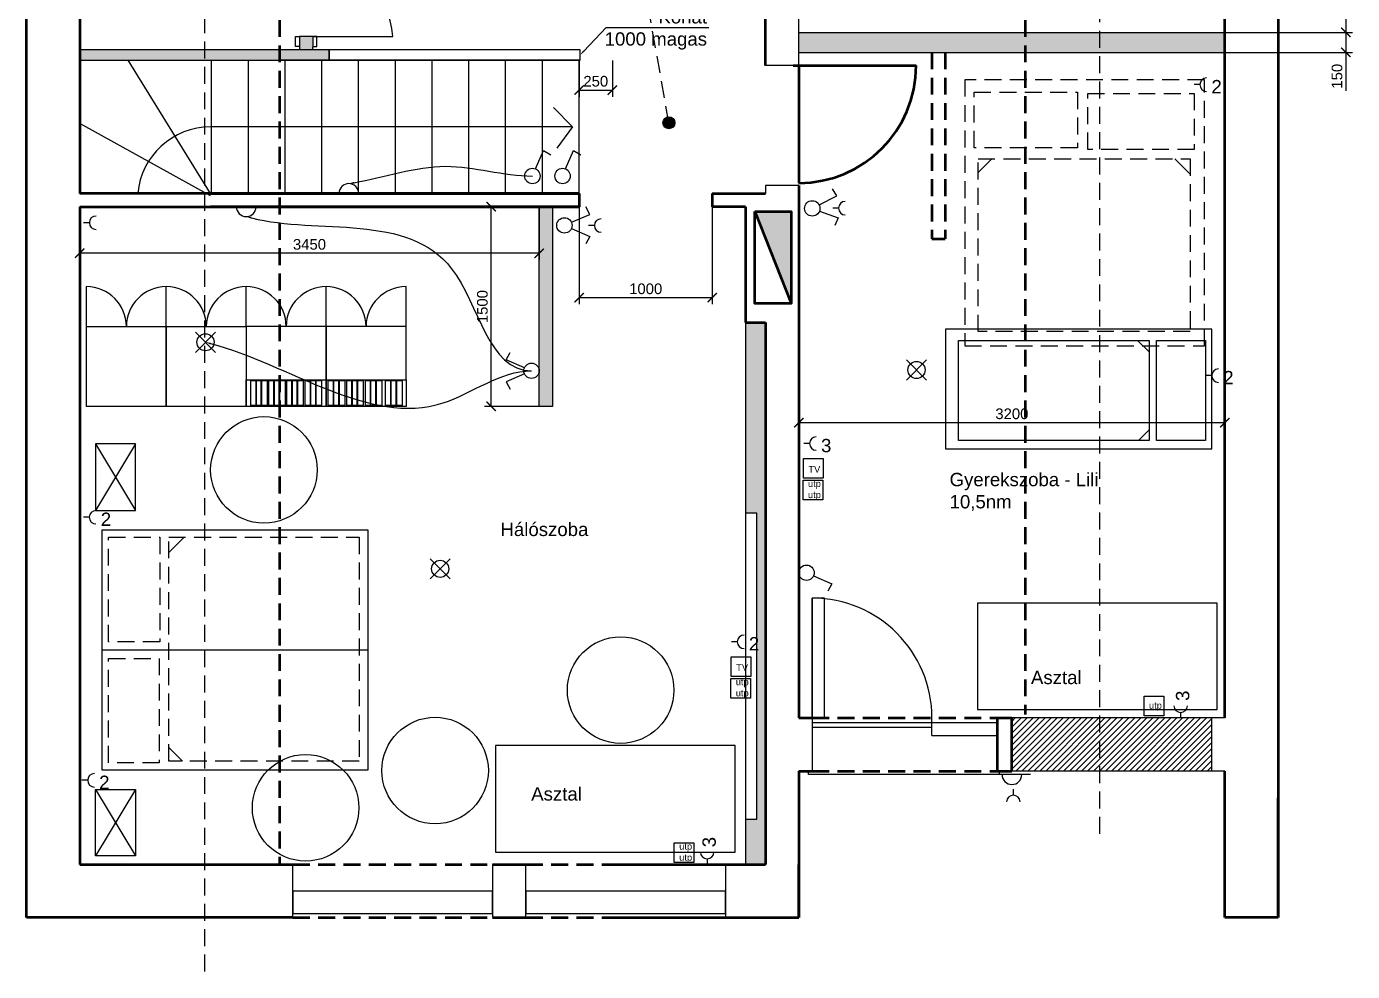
# Model space of a CAD drawing. Header units: metres. Extents: x -98677 to 89321, y -16450 to 242692.
# Drawn here: x -45190 to -35232, y 9857 to 16955 of the extents above; entities that cross this region are included whole.
import ezdxf
from ezdxf import colors
from ezdxf.entities.mleader import LeaderData, LeaderLine
from ezdxf.math import Vec2, Vec3

# ---------------------------------------------------------------- set-up
doc = ezdxf.new("R2010")
doc.units = ezdxf.units.M
doc.header["$LTSCALE"] = 0.001
doc.linetypes.add('DASHED', pattern=[19.05, 12.7, -6.35])
for name, color, linetype, lineweight in [('ajtók', 7, 'Continuous', 25), ('külső fal', 7, 'Continuous', 50), ('külső fal - sz', 7, 'DASHED', 50), ('szekrény', 251, 'Continuous', 25)]:
    doc.layers.add(name, color=color, linetype=linetype, lineweight=lineweight)
for name, color, linetype in [('fűtés', 8, 'Continuous'), ('gépészet - kapcsolók', 4, 'Continuous'), ('gépészet - villany', 6, 'Continuous'), ('lépcső', 170, 'Continuous'), ('Méret', 7, 'Continuous'), ('szerk', 70, 'Continuous'), ('újfal', 1, 'Continuous'), ('újfal - gipszkarton', 1, 'Continuous'), ('újfal - gipszkarton - sraff', 9, 'Continuous')]:
    doc.layers.add(name, color=color, linetype=linetype)
doc.styles.add('dada', font='arial.ttf', dxfattribs={"height": 80})
doc.styles.get("Standard").update_dxf_attribs({"font": 'arial.ttf'})
doc.dimstyles.new('kicsi folyamatos', dxfattribs={"dimscale": 100, "dimtxt": 1, "dimasz": 0.7, "dimexe": 0.5, "dimexo": 0, "dimgap": 0.25, "dimtad": 1, "dimtxsty": 'dada', "dimblk1": 'ARCHTICK', "dimblk2": 'ARCHTICK', "dimsah": 1, "dimcen": 2.5, "dimadec": 0, "dimazin": 0, "dimtfac": 1, "dimtmove": 0, "dimatfit": 3, "dimldrblk": 'ARCHTICK', "dimfxl": 1, "dimarcsym": 0})

# ---------------------------------------------------------------- blocks, each defined once
blk = doc.blocks.new('_ArchTick')
at = {"color": 0, "linetype": 'ByBlock', "const_width": 0.15}
blk.add_lwpolyline([(-0.5, -0.5), (0.5, 0.5)], dxfattribs=at)
blk = doc.blocks.new('*D25')
at = {"layer": 'Defpoints', "color": 0, "ltscale": 10000}
for p in [(-36189.8, 13979.9), (-39389.8, 13761.4), (-36189.8, 13761.4)]:
    blk.add_point(p, dxfattribs=at)
at = {"layer": 'Méret', "color": 0, "lineweight": -2, "ltscale": 10000}
for p, q in [((-39389.8, 13761.4), (-39389.8, 14029.9)), ((-39389.8, 13979.9), (-36189.8, 13979.9)), ((-36189.8, 13761.4), (-36189.8, 14029.9))]:
    blk.add_line(p, q, dxfattribs=at)
at = {"layer": 'Méret', "color": 0, "lineweight": -2, "ltscale": 10000, "xscale": 70, "yscale": 70, "zscale": 70, "rotation": 180}
blk.add_blockref('_ArchTick', (-39389.8, 13979.9), dxfattribs=at)
at = {"layer": 'Méret', "color": 0, "lineweight": -2, "ltscale": 10000, "xscale": 70, "yscale": 70, "zscale": 70}
blk.add_blockref('_ArchTick', (-36189.8, 13979.9), dxfattribs=at)
at = {"layer": 'Méret', "color": 0, "ltscale": 10000, "insert": (-37789.8, 14045.7), "char_height": 80, "attachment_point": 5, "style": 'dada'}
blk.add_mtext('3200', dxfattribs=at)
blk = doc.blocks.new('*D28')
at = {"layer": 'Defpoints', "color": 0, "ltscale": 10000}
for p in [(-44789.8, 15601.4), (-41339.8, 15601.4), (-44789.8, 15252.7)]:
    blk.add_point(p, dxfattribs=at)
at = {"layer": 'Méret', "color": 0, "lineweight": -2, "ltscale": 10000}
for p, q in [((-44789.8, 15601.4), (-44789.8, 15202.7)), ((-41339.8, 15601.4), (-41339.8, 15202.7)), ((-41339.8, 15252.7), (-44789.8, 15252.7))]:
    blk.add_line(p, q, dxfattribs=at)
at = {"layer": 'Méret', "color": 0, "lineweight": -2, "ltscale": 10000, "xscale": 70, "yscale": 70, "zscale": 70, "rotation": 180}
blk.add_blockref('_ArchTick', (-44789.8, 15252.7), dxfattribs=at)
at = {"layer": 'Méret', "color": 0, "lineweight": -2, "ltscale": 10000, "xscale": 70, "yscale": 70, "zscale": 70}
blk.add_blockref('_ArchTick', (-41339.8, 15252.7), dxfattribs=at)
at = {"layer": 'Méret', "color": 0, "ltscale": 10000, "insert": (-43064.8, 15318.6), "char_height": 80, "attachment_point": 5, "style": 'dada'}
blk.add_mtext('3450', dxfattribs=at)
blk = doc.blocks.new('*D29')
at = {"layer": 'Defpoints', "color": 0, "ltscale": 10000}
for p in [(-41700.2, 15601.4), (-41339.8, 15601.4), (-41339.8, 14101.4)]:
    blk.add_point(p, dxfattribs=at)
at = {"layer": 'Méret', "color": 0, "lineweight": -2, "ltscale": 10000}
for p, q in [((-41339.8, 15601.4), (-41750.2, 15601.4)), ((-41700.2, 14101.4), (-41700.2, 15601.4)), ((-41339.8, 14101.4), (-41750.2, 14101.4))]:
    blk.add_line(p, q, dxfattribs=at)
at = {"layer": 'Méret', "color": 0, "lineweight": -2, "ltscale": 10000, "xscale": 70, "yscale": 70, "zscale": 70}
for p, rotation in [((-41700.2, 15601.4), 90), ((-41700.2, 14101.4), 270)]:
    blk.add_blockref('_ArchTick', p, dxfattribs=dict(at, rotation=rotation))
at = {"layer": 'Méret', "color": 0, "ltscale": 10000, "insert": (-41766, 14851.4), "char_height": 80, "attachment_point": 5, "rotation": 90, "style": 'dada'}
blk.add_mtext('1500', dxfattribs=at)
blk = doc.blocks.new('*D31')
at = {"layer": 'Defpoints', "color": 0, "ltscale": 10000}
for p in [(-36189.8, 19861.4), (-36189.8, 16911.4), (-35281.8, 16911.4)]:
    blk.add_point(p, dxfattribs=at)
at = {"layer": 'Méret', "color": 0, "lineweight": -2, "ltscale": 10000}
for p, q in [((-36189.8, 19861.4), (-35231.8, 19861.4)), ((-35281.8, 19861.4), (-35281.8, 16911.4)), ((-36189.8, 16911.4), (-35231.8, 16911.4))]:
    blk.add_line(p, q, dxfattribs=at)
at = {"layer": 'Méret', "color": 0, "lineweight": -2, "ltscale": 10000, "xscale": 70, "yscale": 70, "zscale": 70}
for p, rotation in [((-35281.8, 19861.4), 90), ((-35281.8, 16911.4), 270)]:
    blk.add_blockref('_ArchTick', p, dxfattribs=dict(at, rotation=rotation))
at = {"layer": 'Méret', "color": 0, "ltscale": 10000, "insert": (-35347.7, 18386.4), "char_height": 80, "attachment_point": 5, "rotation": 90, "style": 'dada'}
blk.add_mtext('2950', dxfattribs=at)
blk = doc.blocks.new('*D32')
at = {"layer": 'Defpoints', "color": 0, "ltscale": 10000}
for p in [(-36189.8, 16911.4), (-36189.8, 16761.4), (-35281.8, 16761.4)]:
    blk.add_point(p, dxfattribs=at)
at = {"layer": 'Méret', "color": 0, "lineweight": -2, "ltscale": 10000}
for p, q in [((-36189.8, 16911.4), (-35231.8, 16911.4)), ((-35281.8, 16911.4), (-35281.8, 16761.4)), ((-36189.8, 16761.4), (-35231.8, 16761.4)), ((-35281.8, 16761.4), (-35281.8, 16472.5))]:
    blk.add_line(p, q, dxfattribs=at)
at = {"layer": 'Méret', "color": 0, "lineweight": -2, "ltscale": 10000, "xscale": 70, "yscale": 70, "zscale": 70}
for p, rotation in [((-35281.8, 16911.4), 90), ((-35281.8, 16761.4), 270)]:
    blk.add_blockref('_ArchTick', p, dxfattribs=dict(at, rotation=rotation))
at = {"layer": 'Méret', "color": 0, "ltscale": 10000, "insert": (-35347.7, 16582), "char_height": 80, "attachment_point": 5, "rotation": 90, "style": 'dada'}
blk.add_mtext('150', dxfattribs=at)
blk = doc.blocks.new('*D33')
at = {"layer": 'Defpoints', "color": 0, "ltscale": 10000}
for p in [(-41039.8, 15601.4), (-40039.8, 15601.4), (-40039.8, 14919.1)]:
    blk.add_point(p, dxfattribs=at)
at = {"layer": 'Méret', "color": 0, "lineweight": -2, "ltscale": 10000}
for p, q in [((-41039.8, 15601.4), (-41039.8, 14869.1)), ((-40039.8, 15601.4), (-40039.8, 14869.1)), ((-41039.8, 14919.1), (-40039.8, 14919.1))]:
    blk.add_line(p, q, dxfattribs=at)
at = {"layer": 'Méret', "color": 0, "lineweight": -2, "ltscale": 10000, "xscale": 70, "yscale": 70, "zscale": 70, "rotation": 180}
blk.add_blockref('_ArchTick', (-41039.8, 14919.1), dxfattribs=at)
at = {"layer": 'Méret', "color": 0, "lineweight": -2, "ltscale": 10000, "xscale": 70, "yscale": 70, "zscale": 70}
blk.add_blockref('_ArchTick', (-40039.8, 14919.1), dxfattribs=at)
at = {"layer": 'Méret', "color": 0, "ltscale": 10000, "insert": (-40539.8, 14984.9), "char_height": 80, "attachment_point": 5, "style": 'dada'}
blk.add_mtext('1000', dxfattribs=at)
blk = doc.blocks.new('*D34')
at = {"layer": 'Defpoints', "color": 0, "ltscale": 10000}
for p in [(-41039.8, 16701.4), (-40789.8, 16701.4), (-40789.8, 16477.9)]:
    blk.add_point(p, dxfattribs=at)
at = {"layer": 'Méret', "color": 0, "lineweight": -2, "ltscale": 10000}
for p, q in [((-41039.8, 16701.4), (-41039.8, 16427.9)), ((-40789.8, 16701.4), (-40789.8, 16427.9)), ((-41039.8, 16477.9), (-40789.8, 16477.9))]:
    blk.add_line(p, q, dxfattribs=at)
at = {"layer": 'Méret', "color": 0, "lineweight": -2, "ltscale": 10000, "xscale": 70, "yscale": 70, "zscale": 70, "rotation": 180}
blk.add_blockref('_ArchTick', (-41039.8, 16477.9), dxfattribs=at)
at = {"layer": 'Méret', "color": 0, "lineweight": -2, "ltscale": 10000, "xscale": 70, "yscale": 70, "zscale": 70}
blk.add_blockref('_ArchTick', (-40789.8, 16477.9), dxfattribs=at)
at = {"layer": 'Méret', "color": 0, "ltscale": 10000, "insert": (-40914.8, 16543.8), "char_height": 80, "attachment_point": 5, "style": 'dada'}
blk.add_mtext('250', dxfattribs=at)
blk = doc.blocks.new('Csillar')
at = {"layer": 'gépészet - villany', "ltscale": 10000}
for p, q in [((-75.7, 75.7), (75.7, -75.7)), ((-75.7, -75.7), (75.7, 75.7))]:
    blk.add_line(p, q, dxfattribs=at)
blk.add_circle((0, 0), 64.4, dxfattribs=at)
blk = doc.blocks.new('Fali lámpa')
at = {"layer": 'gépészet - villany', "ltscale": 10000}
blk.add_line((-139.1, 0), (139.1, 0), dxfattribs=at)
blk.add_arc((0, 0), 73.7, 0, 180, dxfattribs=at)
blk = doc.blocks.new('Lámpa_Spot')
at = {"layer": 'gépészet - villany', "ltscale": 10000}
blk.add_hatch(color=256, dxfattribs=at).paths.add_polyline_path([(45.2, 0, 1), (-45.2, 0, 1)])
blk.add_circle((0, 0), 45.2, dxfattribs=at)
blk = doc.blocks.new('Villany - kapcsoló')
at = {"layer": 'gépészet - kapcsolók', "ltscale": 10000}
for p, q in [((-248.9, 84.5), (-218, 139.8)), ((-110.8, 24.7), (-248.9, 84.5))]:
    blk.add_line(p, q, dxfattribs=at)
blk.add_circle((-57.8, 1.7), 57.8, dxfattribs=at)
blk = doc.blocks.new('Villany - kapcsoló 2 sarkú')
at = {"layer": 'gépészet - kapcsolók', "ltscale": 10000}
for p, q in [((-248.9, 83.8), (-218, 139.1)), ((-110.8, 24), (-248.9, 83.8)), ((-110.8, -22), (-248.9, -81.8)), ((-248.9, -81.8), (-218, -137.1))]:
    blk.add_line(p, q, dxfattribs=at)
blk.add_circle((-57.8, 1), 57.8, dxfattribs=at)
blk = doc.blocks.new('Villany - konector')
at = {"layer": 'gépészet - kapcsolók', "ltscale": 10000}
blk.add_line((-50.5, 0), (-94.3, 0), dxfattribs=at)
blk.add_arc((0, 0), 50.5, 90, 270, dxfattribs=at)
at = {"layer": 'gépészet - villany', "ltscale": 10000, "style": 'dada'}
blk.add_attdef('DARAB', (36.1, -64.9), '', height=100, dxfattribs=at)
blk = doc.blocks.new('Villany - UTP dupla')
at = {"layer": 'gépészet - kapcsolók', "ltscale": 10000}
blk.add_lwpolyline([(-147.8, 0), (0, 0), (0, -147.8), (-147.8, -147.8)], close=True, dxfattribs=at)
at = {"layer": 'gépészet - kapcsolók', "ltscale": 10000, "insert": (-110.8, -1.2), "char_height": 50, "width": 107.62, "attachment_point": 1, "style": 'dada'}
blk.add_mtext('utp\\Putp', dxfattribs=at)
blk = doc.blocks.new('Villany - TV')
at = {"layer": 'gépészet - kapcsolók', "ltscale": 10000}
blk.add_lwpolyline([(-147.8, 0), (0, 0), (0, -147.8), (-147.8, -147.8)], close=True, dxfattribs=at)
at = {"layer": 'gépészet - kapcsolók', "ltscale": 10000, "insert": (-110.8, -56.4), "char_height": 50, "width": 107.62, "attachment_point": 1, "style": 'dada'}
blk.add_mtext('TV', dxfattribs=at)
blk = doc.blocks.new('Villany - UTP')
at = {"layer": 'gépészet - kapcsolók', "ltscale": 10000}
blk.add_lwpolyline([(-147.8, 0), (0, 0), (0, -147.8), (-147.8, -147.8)], close=True, dxfattribs=at)
at = {"layer": 'gépészet - kapcsolók', "ltscale": 10000, "insert": (-110.8, -43.6), "char_height": 50, "width": 107.62, "attachment_point": 1, "style": 'dada'}
blk.add_mtext('utp', dxfattribs=at)

msp = doc.modelspace()

# ---------------------------------------------------------------- hatches: boundary and pattern name
at = {"layer": 'külső fal', "ltscale": 10000}
msp.add_hatch(color=256, dxfattribs=at).paths.add_polyline_path([(-39721.016, 15565.208), (-39446.671, 15565.208), (-39446.671, 14874.72)])
at = {"layer": 'újfal', "ltscale": 10000}
h = msp.add_hatch(dxfattribs=at)
h.set_pattern_fill('ANSI31', color=256, scale=10, style=0)
h.set_pattern_definition([(45, (5601.3, 5601.004), (-22.45064, 22.45064), [])])
h.paths.add_polyline_path([(-37129.787, 11361.441), (-36289.787, 11361.441), (-36289.787, 11761.441), (-37129.787, 11761.441)])
h.paths.add_polyline_path([(-37789.787, 11761.441), (-37789.787, 11361.441), (-37129.787, 11361.441), (-37129.787, 11761.441)])
at = {"layer": 'újfal - gipszkarton - sraff', "ltscale": 10000}
h = msp.add_hatch(color=256, dxfattribs=at)
h.paths.add_polyline_path([(-44789.787, 16701.441), (-43289.787, 16701.441), (-43289.787, 16780.392), (-44789.787, 16780.392)])
h.paths.add_polyline_path([(-43289.787, 16701.441), (-43188.311, 16701.441), (-42917.278, 16701.441), (-42917.278, 16780.392), (-43039.787, 16780.392), (-43139.787, 16780.392), (-43289.787, 16780.392)])
h.paths.add_polyline_path([(-43039.787, 16780.392), (-43039.787, 16801.441), (-43039.787, 16805.485), (-43039.787, 16881.441), (-43139.787, 16881.441), (-43139.787, 16805.485), (-43139.787, 16801.441), (-43139.787, 16780.392)])
h = msp.add_hatch(color=256, dxfattribs=at)
h.paths.add_polyline_path([(-37689.787, 16761.441), (-37689.787, 16911.441), (-39389.787, 16911.441), (-39389.787, 16761.441)])
h.paths.add_polyline_path([(-37689.787, 16761.441), (-36189.787, 16761.441), (-36189.787, 16911.441), (-37689.787, 16911.441)])
for points in [[(-41339.787, 14101.441), (-41239.787, 14101.441), (-41239.787, 15601.441), (-41339.787, 15601.441)], [(-39789.787, 10661.441), (-39789.787, 11000.213), (-39705.636, 11000.213), (-39705.636, 13298.777), (-39789.787, 13298.777), (-39789.787, 14731.553), (-39639.787, 14731.553), (-39639.787, 10661.441)]]:
    msp.add_hatch(color=256, dxfattribs=at).paths.add_polyline_path(points)

# ---------------------------------------------------------------- linework, layer by layer
at = {"layer": 'ajtók', "ltscale": 10000}
msp.add_line((-43039.787, 16881.441), (-42439.787, 16881.441), dxfattribs=at)
at = {"layer": 'ajtók'}
for p, q in [((-39289.787, 11761.441), (-39289.787, 12661.441)), ((-39289.787, 11761.441), (-39289.787, 11361.441)), ((-38389.787, 11629.744), (-38389.787, 11761.441)), ((-38389.787, 11691.776), (-38389.787, 11761.441)), ((-36289.787, 11761.441), (-36289.787, 11361.441)), ((-38389.787, 11724.28), (-39289.787, 11724.28)), ((-39289.787, 11691.776), (-38389.787, 11691.776)), ((-37899.787, 11725.99), (-38389.787, 11725.99)), ((-37899.787, 11660.877), (-37899.787, 11725.99)), ((-38389.787, 11629.744), (-37899.787, 11629.744)), ((-39316.83, 11335.948), (-39316.83, 11361.441)), ((-37882.54, 11335.948), (-37882.54, 11361.441)), ((-37882.54, 11335.948), (-39316.83, 11335.948)), ((-43189.787, 10261.441), (-43189.787, 10661.441)), ((-41689.787, 10661.441), (-41689.787, 10261.441)), ((-41439.787, 10261.441), (-41439.787, 10661.441)), ((-39939.787, 10661.441), (-39939.787, 10261.441))]:
    msp.add_line(p, q, dxfattribs=at)
at = {"layer": 'ajtók', "ltscale": 10000}
for points in [[(-43139.787, 16881.441), (-43139.787, 16805.485), (-43169.914, 16805.485), (-43169.914, 16881.441)], [(-43039.787, 16881.441), (-43039.787, 16805.485), (-43009.66, 16805.485), (-43009.66, 16881.441)]]:
    msp.add_lwpolyline(points, close=True, dxfattribs=at)
at = {"layer": 'ajtók'}
msp.add_lwpolyline([(-39289.787, 11761.441), (-39197.402, 11761.441), (-39197.402, 12661.441), (-39289.787, 12661.441)], close=True, dxfattribs=at)
at = {"layer": 'ajtók', "color": 7}
for points in [[(-43189.787, 10291.822), (-41689.787, 10291.822), (-41689.787, 10461.441), (-43189.787, 10461.441)], [(-41439.787, 10291.822), (-39939.787, 10291.822), (-39939.787, 10461.441), (-41439.787, 10461.441)]]:
    msp.add_lwpolyline(points, close=True, dxfattribs=at)
at = {"layer": 'ajtók', "ltscale": 10000}
msp.add_arc((-43076.578, 16844.651), 637.852, 3.3065792, 86.6934208, dxfattribs=at)
at = {"layer": 'ajtók'}
msp.add_arc((-39289.787, 11761.441), 900, 0, 90, dxfattribs=at)
at = {"layer": 'fűtés', "ltscale": 10000}
for p, q in [((-39389.787, 16661.441), (-39389.787, 17711.441)), ((-39389.787, 16661.441), (-39639.787, 16661.441)), ((-39389.787, 15761.441), (-39639.787, 15761.441)), ((-39639.787, 15761.441), (-39639.787, 15701.441))]:
    msp.add_line(p, q, dxfattribs=at)
at = {"layer": 'gépészet - villany', "linetype": 'DASHED', "ltscale": 10000}
msp.add_line((-40365.342, 16232.482), (-40535.807, 17188.213), dxfattribs=at)
at = {"layer": 'külső fal'}
for p, q in [((-35789.787, 20261.441), (-35789.787, 11561.441)), ((-45189.787, 10261.441), (-45189.787, 19861.441)), ((-36189.787, 11761.441), (-36189.787, 19861.441)), ((-43589.787, 15701.441), (-44789.787, 15701.441)), ((-43806.878, 15701.441), (-41039.787, 15701.441)), ((-41039.787, 15701.441), (-43589.787, 15701.441)), ((-40039.787, 15701.441), (-40039.787, 15601.441)), ((-40039.787, 15701.441), (-39639.787, 15701.441)), ((-44789.787, 15601.441), (-41039.787, 15601.441)), ((-41039.787, 15601.441), (-43806.878, 15601.441)), ((-39789.787, 15601.441), (-40039.787, 15601.441)), ((-39389.787, 11761.441), (-39289.787, 11761.441)), ((-37899.787, 11761.441), (-37899.787, 11361.441)), ((-37899.787, 11761.441), (-37789.787, 11761.441)), ((-37789.787, 11361.441), (-37789.787, 11761.441)), ((-35789.787, 11561.441), (-35789.787, 11561.441)), ((-35789.787, 11561.441), (-35789.787, 11561.441)), ((-35789.787, 11561.441), (-35789.787, 11161.441)), ((-35789.787, 11561.441), (-35789.787, 11161.441)), ((-39389.787, 11361.441), (-39389.787, 10661.441)), ((-39389.787, 11361.441), (-39289.787, 11361.441)), ((-37899.787, 11361.441), (-37789.787, 11361.441)), ((-36189.787, 10261.441), (-36189.787, 11361.441)), ((-39389.787, 11161.441), (-39389.787, 10661.441)), ((-36189.787, 10261.441), (-36189.787, 11161.441)), ((-35789.787, 10261.441), (-35789.787, 11161.441)), ((-35789.787, 11161.441), (-35789.787, 10261.441)), ((-44789.787, 10661.441), (-43189.787, 10661.441)), ((-41689.787, 10661.441), (-41439.787, 10661.441)), ((-40739.787, 10661.441), (-39639.787, 10661.441)), ((-39389.787, 10261.441), (-39389.787, 10661.441)), ((-39389.787, 10661.441), (-39389.787, 10261.441)), ((-44789.787, 10261.441), (-45189.787, 10261.441)), ((-43189.787, 10261.441), (-45189.787, 10261.441)), ((-41689.787, 10261.441), (-41439.787, 10261.441)), ((-40739.787, 10261.441), (-39389.787, 10261.441)), ((-35789.787, 10261.441), (-36189.787, 10261.441)), ((-35789.787, 10261.441), (-36189.787, 10261.441))]:
    msp.add_line(p, q, dxfattribs=at)
at = {"layer": 'külső fal', "ltscale": 10000}
for p, q in [((-44789.787, 17561.441), (-44789.787, 15701.441)), ((-39639.787, 16661.441), (-39639.787, 17561.441)), ((-39431.631, 16661.441), (-38508.153, 16661.441)), ((-39389.787, 16661.441), (-39389.787, 15779.807)), ((-39389.787, 15761.441), (-39389.787, 11761.441)), ((-41039.787, 15701.441), (-41039.787, 15601.441)), ((-44789.787, 15601.441), (-44789.787, 10661.441)), ((-39789.787, 15601.441), (-39789.787, 14731.553)), ((-39721.016, 15565.208), (-39446.671, 14874.72)), ((-39789.787, 14731.553), (-39639.787, 14731.553)), ((-39639.787, 14731.553), (-39639.787, 10661.441))]:
    msp.add_line(p, q, dxfattribs=at)
at = {"layer": 'külső fal', "linetype": 'DASHED', "ltscale": 10000}
for p, q in [((-38389.787, 16761.441), (-38389.787, 15361.441)), ((-38289.787, 16761.441), (-38289.787, 15361.441)), ((-38389.787, 15361.441), (-38289.787, 15361.441)), ((-39289.787, 11761.441), (-37899.787, 11761.441)), ((-39289.787, 11361.441), (-37899.787, 11361.441))]:
    msp.add_line(p, q, dxfattribs=at)
at = {"layer": 'külső fal', "ltscale": 10000}
msp.add_lwpolyline([(-39721.016, 15565.208), (-39446.671, 15565.208), (-39446.671, 14874.72), (-39721.016, 14874.72)], close=True, dxfattribs=at)
msp.add_arc((-39389.787, 16661.441), 881.634, 270, 0, dxfattribs=at)
at = {"layer": 'külső fal - sz', "ltscale": 10000}
for p, q in [((-43289.787, 19861.441), (-43289.787, 10661.441)), ((-37689.787, 19861.441), (-37689.787, 11786.762)), ((-43189.787, 10661.441), (-41689.787, 10661.441)), ((-41439.787, 10661.441), (-39939.787, 10661.441)), ((-43189.787, 10261.441), (-41689.787, 10261.441)), ((-41439.787, 10261.441), (-39939.787, 10261.441))]:
    msp.add_line(p, q, dxfattribs=at)
at = {"layer": 'lépcső'}
for p, q in [((-43806.878, 15701.441), (-44427.126, 16701.441)), ((-43799.787, 15701.441), (-43799.787, 16701.441)), ((-43523.787, 15701.441), (-43523.787, 16701.441)), ((-41039.787, 16701.441), (-43289.787, 16701.441)), ((-43247.787, 15701.441), (-43247.787, 16701.441)), ((-42971.787, 15701.441), (-42971.787, 16701.441)), ((-42695.787, 15701.441), (-42695.787, 16701.441)), ((-42419.787, 15701.441), (-42419.787, 16701.441)), ((-42143.787, 15701.441), (-42143.787, 16701.441)), ((-41867.787, 15701.441), (-41867.787, 16701.441)), ((-41591.787, 15701.441), (-41591.787, 16701.441)), ((-41315.787, 15701.441), (-41315.787, 16701.441)), ((-41089.435, 16201.441), (-41232.772, 16346.452)), ((-43806.878, 15684.336), (-44789.787, 16226.316)), ((-41089.435, 16201.441), (-43799.787, 16201.441)), ((-41089.435, 16201.441), (-41208.057, 16041.631)), ((-41039.787, 15701.441), (-43289.787, 15701.441))]:
    msp.add_line(p, q, dxfattribs=at)
at = {"layer": 'lépcső', "ltscale": 10000}
msp.add_line((-41039.787, 15701.441), (-41039.787, 16701.441), dxfattribs=at)
msp.add_arc((-43806.878, 15651.441), 550, 90, 174.7840914, dxfattribs=at)
at = {"layer": 'szekrény', "ltscale": 10000}
for p, q in [((-38043.706, 15858.127), (-37941.257, 15960.575)), ((-36451.42, 15846.437), (-36565.558, 15960.575)), ((-44739.787, 14701.441), (-44739.787, 15001.441)), ((-44139.787, 14701.441), (-44139.787, 15001.441)), ((-44139.787, 14701.441), (-44139.787, 15001.441)), ((-43539.787, 14701.441), (-43539.787, 15001.441)), ((-43539.787, 14701.441), (-43539.787, 15001.441)), ((-42939.787, 14701.441), (-42939.787, 15001.441)), ((-42939.787, 14701.441), (-42939.787, 15001.441)), ((-42339.787, 14701.441), (-42339.787, 15001.441)), ((-36846.271, 14597.984), (-36759.909, 14511.621)), ((-36838.353, 13846.723), (-36759.909, 13925.166)), ((-44672.396, 13819.541), (-44372.396, 13319.541)), ((-44372.396, 13819.541), (-44672.396, 13319.541)), ((-44372.396, 13319.541), (-44372.396, 13319.541)), ((-44007.056, 13119.338), (-44121.64, 13004.754)), ((-44623.317, 12272.306), (-42623.317, 12272.306)), ((-44018.459, 11436.752), (-44121.64, 11539.933)), ((-44372.396, 11225.072), (-44672.396, 10725.072)), ((-44672.396, 11225.072), (-44372.396, 10725.072))]:
    msp.add_line(p, q, dxfattribs=at)
at = {"layer": 'szekrény', "linetype": 'DASHED', "ltscale": 10000}
for points in [[(-38143.957, 14555.829), (-36343.957, 14555.829), (-36343.957, 16555.829), (-38143.957, 16555.829)], [(-38073.777, 16462.178), (-37296.419, 16462.178), (-37296.419, 16044.275), (-38073.777, 16044.275)], [(-37220.437, 16453.411), (-36419.7, 16453.411), (-36419.7, 16032.586), (-37220.437, 16032.586)], [(-38043.706, 15960.575), (-36451.42, 15960.575), (-36451.42, 14663.632), (-38043.706, 14663.632)], [(-44574.541, 13119.338), (-44189.114, 13119.338), (-44189.114, 12334.208), (-44574.541, 12334.208)], [(-44121.64, 13119.338), (-42692.704, 13119.338), (-42692.704, 11436.752), (-44121.64, 11436.752)], [(-44574.541, 12209.301), (-44192.682, 12209.301), (-44192.682, 11424.172), (-44574.541, 11424.172)]]:
    msp.add_lwpolyline(points, close=True, dxfattribs=at)
at = {"layer": 'szekrény', "ltscale": 10000}
for points in [[(-44739.787, 14701.441), (-44139.787, 14701.441), (-44139.787, 14101.441), (-44739.787, 14101.441)], [(-44139.787, 14701.441), (-43539.787, 14701.441), (-43539.787, 14101.441), (-44139.787, 14101.441)], [(-43539.787, 14301.441), (-42939.787, 14301.441), (-42939.787, 14701.441), (-43539.787, 14701.441)], [(-42939.787, 14301.441), (-42339.787, 14301.441), (-42339.787, 14701.441), (-42939.787, 14701.441)], [(-38288.759, 14682.125), (-38288.759, 13782.125), (-36288.759, 13782.125), (-36288.759, 14682.125)], [(-36759.909, 14597.984), (-36759.909, 13846.723), (-38191.336, 13846.723), (-38191.336, 14597.984)], [(-36336.369, 14597.984), (-36336.369, 13846.826), (-36703.953, 13846.826), (-36703.953, 14597.984)], [(-43539.787, 14301.441), (-42939.787, 14301.441), (-42939.787, 14101.441), (-43539.787, 14101.441)], [(-43504.995, 14296.517), (-43468.664, 14296.517), (-43468.664, 14107.964), (-43504.995, 14107.964)], [(-43462.686, 14296.057), (-43429.114, 14296.057), (-43429.114, 14108.424), (-43462.686, 14108.424)], [(-43421.756, 14295.597), (-43381.746, 14295.597), (-43381.746, 14109.344), (-43421.756, 14109.344)], [(-43370.997, 14296.517), (-43334.666, 14296.517), (-43334.666, 14107.964), (-43370.997, 14107.964)], [(-43328.687, 14296.057), (-43295.116, 14296.057), (-43295.116, 14108.424), (-43328.687, 14108.424)], [(-43287.758, 14295.597), (-43247.748, 14295.597), (-43247.748, 14109.344), (-43287.758, 14109.344)], [(-43235.763, 14296.517), (-43199.433, 14296.517), (-43199.433, 14107.964), (-43235.763, 14107.964)], [(-43193.454, 14296.057), (-43159.883, 14296.057), (-43159.883, 14108.424), (-43193.454, 14108.424)], [(-43152.524, 14295.597), (-43112.515, 14295.597), (-43112.515, 14109.344), (-43152.524, 14109.344)], [(-43096.644, 14296.517), (-43060.313, 14296.517), (-43060.313, 14107.964), (-43096.644, 14107.964)], [(-43054.335, 14296.057), (-43020.763, 14296.057), (-43020.763, 14108.424), (-43054.335, 14108.424)], [(-43013.405, 14295.597), (-42973.395, 14295.597), (-42973.395, 14109.344), (-43013.405, 14109.344)], [(-42939.787, 14301.441), (-42339.787, 14301.441), (-42339.787, 14101.441), (-42939.787, 14101.441)], [(-42923.428, 14296.517), (-42887.097, 14296.517), (-42887.097, 14107.964), (-42923.428, 14107.964)], [(-42881.119, 14296.057), (-42847.547, 14296.057), (-42847.547, 14108.424), (-42881.119, 14108.424)], [(-42840.189, 14295.597), (-42800.179, 14295.597), (-42800.179, 14109.344), (-42840.189, 14109.344)], [(-42785.086, 14296.517), (-42748.755, 14296.517), (-42748.755, 14107.964), (-42785.086, 14107.964)], [(-42742.777, 14296.057), (-42709.205, 14296.057), (-42709.205, 14108.424), (-42742.777, 14108.424)], [(-42701.847, 14295.597), (-42661.837, 14295.597), (-42661.837, 14109.344), (-42701.847, 14109.344)], [(-42645.19, 14296.517), (-42608.859, 14296.517), (-42608.859, 14107.964), (-42645.19, 14107.964)], [(-42602.88, 14296.057), (-42569.309, 14296.057), (-42569.309, 14108.424), (-42602.88, 14108.424)], [(-42561.951, 14295.597), (-42521.941, 14295.597), (-42521.941, 14109.344), (-42561.951, 14109.344)], [(-42492.858, 14296.517), (-42456.527, 14296.517), (-42456.527, 14107.964), (-42492.858, 14107.964)], [(-42450.549, 14296.057), (-42416.977, 14296.057), (-42416.977, 14108.424), (-42450.549, 14108.424)], [(-42409.619, 14295.597), (-42369.609, 14295.597), (-42369.609, 14109.344), (-42409.619, 14109.344)], [(-44672.396, 13319.541), (-44372.396, 13319.541), (-44372.396, 13819.541), (-44672.396, 13819.541)], [(-44623.317, 11372.306), (-42623.317, 11372.306), (-42623.317, 13172.306), (-44623.317, 13172.306)], [(-38047.189, 11823.988), (-36247.189, 11823.988), (-36247.189, 12623.988), (-38047.189, 12623.988)], [(-41668.313, 10753.777), (-39868.313, 10753.777), (-39868.313, 11553.777), (-41668.313, 11553.777)], [(-44672.396, 11225.072), (-44372.396, 11225.072), (-44372.396, 10725.072), (-44672.396, 10725.072)]]:
    msp.add_lwpolyline(points, close=True, dxfattribs=at)
for centre in [(-43406.861, 13624.855), (-40728.236, 11970.586), (-42121.133, 11366.588), (-43093.671, 11086.365)]:
    msp.add_circle(centre, 400, dxfattribs=at)
for centre, start, end in [((-44739.787, 14701.441), 0, 90), ((-44139.787, 14701.441), 90, 180), ((-44139.787, 14701.441), 0, 90), ((-43539.787, 14701.441), 90, 180), ((-43539.787, 14701.441), 0, 90), ((-42939.787, 14701.441), 90, 180), ((-42939.787, 14701.441), 0, 90), ((-42339.787, 14701.441), 90, 180)]:
    msp.add_arc(centre, 300, start, end, dxfattribs=at)
at = {"layer": 'szerk', "linetype": 'DASHED', "ltscale": 10000}
for p, q in [((-43849.787, 9856.929), (-43849.787, 20540.314)), ((-37129.787, 10890.917), (-37129.787, 20429.411))]:
    msp.add_line(p, q, dxfattribs=at)
at = {"layer": 'újfal', "ltscale": 10000}
for p, q in [((-36189.787, 11761.441), (-37789.787, 11761.441)), ((-36189.787, 11361.441), (-37789.787, 11361.441))]:
    msp.add_line(p, q, dxfattribs=at)
at = {"layer": 'újfal - gipszkarton', "ltscale": 10000}
for p, q in [((-43039.787, 16881.441), (-43139.787, 16881.441)), ((-43139.787, 16881.441), (-43139.787, 16801.441)), ((-43039.787, 16881.441), (-43039.787, 16801.441)), ((-39389.787, 16911.441), (-36189.787, 16911.441)), ((-43139.787, 16801.441), (-43139.787, 16780.392)), ((-43039.787, 16780.392), (-43039.787, 16801.441)), ((-39389.787, 16761.441), (-36189.787, 16761.441)), ((-41339.787, 14101.441), (-41339.787, 15601.441)), ((-41339.787, 15601.441), (-41239.787, 15601.441)), ((-41239.787, 15601.441), (-41239.787, 14101.441)), ((-39789.787, 14731.553), (-39789.787, 10661.441)), ((-41239.787, 14101.441), (-41339.787, 14101.441)), ((-39705.636, 13298.777), (-39789.787, 13298.777)), ((-39705.636, 11000.213), (-39705.636, 13298.777)), ((-39789.787, 11000.213), (-39705.636, 11000.213))]:
    msp.add_line(p, q, dxfattribs=at)
for points in [[(-42917.278, 16780.392), (-44789.787, 16780.392), (-44789.787, 16701.441), (-42917.278, 16701.441)], [(-42917.278, 16701.441), (-41032.895, 16701.441), (-41032.895, 16780.392), (-42917.278, 16780.392)]]:
    msp.add_lwpolyline(points, close=True, dxfattribs=at)

# ---------------------------------------------------------------- block references
at = {"layer": 'gépészet - kapcsolók', "ltscale": 10000, "rotation": 270}
msp.add_blockref('Villany - kapcsoló', (-41392.347, 15774.665), dxfattribs=at)
at = {"layer": 'gépészet - villany', "ltscale": 10000}
for p, values in [((-36327.271, 16518.723), {'DARAB': '2'}), ((-36238.229, 14332.998), {'DARAB': '2'}), ((-39258.98, 13822.665), {'DARAB': '3'}), ((-44668.123, 13268.938), {'DARAB': '2'}), ((-39801.199, 12333.449), {'DARAB': '2'}), ((-44680.041, 11292.924), {'DARAB': '2'})]:
    msp.add_blockref('Villany - konector', p, dxfattribs=at).add_auto_attribs(values)
for name, p in [('Lámpa_Spot', (-40365.342, 16232.482)), ('Fali lámpa', (-42769.152, 15701.441)), ('Villany - konector', (-39040.912, 15590.773)), ('Villany - konector', (-44667.333, 15481.363)), ('Villany - konector', (-40874.82, 15460.496)), ('Csillar', (-43845.836, 14583.607)), ('Villany - kapcsoló 2 sarkú', (-41339.787, 14368.382)), ('Villany - TV', (-39206.921, 13710.979)), ('Villany - UTP dupla', (-39210.372, 13547.668)), ('Villany - TV', (-39749.14, 12221.763)), ('Villany - UTP dupla', (-39752.591, 12058.452)), ('Villany - UTP dupla', (-40177.304, 10823.577))]:
    msp.add_blockref(name, p, dxfattribs=at)
for name, p, rotation in [('Villany - kapcsoló', (-41165.771, 15774.641), 270), ('Villany - kapcsoló 2 sarkú', (-39346.659, 15586.844), 183.4876184951678), ('Villany - kapcsoló 2 sarkú', (-41208.142, 15462.597), 180), ('Villany - kapcsoló', (-39389.787, 12854.126), 180), ('Fali lámpa', (-37789.787, 11335.549), 180), ('Villany - konector', (-37778.562, 11131.068), 270)]:
    msp.add_blockref(name, p, dxfattribs=dict(at, rotation=rotation))
at = {"layer": 'gépészet - villany', "ltscale": 10000, "rotation": 90}
for p in [(-36522.487, 11853.294), (-40078.284, 10753.777)]:
    msp.add_blockref('Villany - konector', p, dxfattribs=at).add_auto_attribs({'DARAB': '3'})
at = {"layer": 'külső fal', "ltscale": 10000, "rotation": 180}
msp.add_blockref('Fali lámpa', (-43539.787, 15601.441), dxfattribs=at)
at = {"layer": 'külső fal', "ltscale": 10000}
for p in [(-38506.088, 14375.413), (-42083.098, 12881.903)]:
    msp.add_blockref('Csillar', p, dxfattribs=at)
at = {"layer": 'újfal', "ltscale": 10000}
msp.add_blockref('Villany - UTP', (-36649.469, 11924.539), dxfattribs=at)

# ---------------------------------------------------------------- texts
at = {"ltscale": 10000, "char_height": 100, "width": 1467.65807, "attachment_point": 1, "style": 'dada'}
for s, insert in [('Gyerekszoba - Lili\\P10,5nm', (-38257.519, 13602.367)), ('Hálószoba', (-41630.232, 13227.889))]:
    msp.add_mtext(s, dxfattribs=dict(at, insert=insert))
at = {"layer": 'szekrény', "ltscale": 10000, "char_height": 100, "width": 906.60327, "attachment_point": 1, "style": 'dada'}
for insert in [(-37646.45, 12115.753), (-41399.518, 11240.851)]:
    msp.add_mtext('Asztal', dxfattribs=dict(at, insert=insert))

# ---------------------------------------------------------------- dimensions: what is measured, and where the dimension line sits
at = {"layer": 'Méret', "ltscale": 10000}
for base, p1, p2, picture, middle in [((-35281.835, 16911.441), (-36189.787, 19861.441), (-36189.787, 16911.441), '*D31', (-35347.681, 18386.441)), ((-35281.835, 16761.441), (-36189.787, 16911.441), (-36189.787, 16761.441), '*D32', (-35347.681, 16581.966)), ((-41700.187, 15601.441), (-41339.787, 14101.441), (-41339.787, 15601.441), '*D29', (-41766.033, 14851.441))]:
    dim = msp.add_linear_dim(base=base, p1=p1, p2=p2, angle=90, dimstyle='kicsi folyamatos', override={"dimblk1": 'ArchTick', "dimblk2": 'ArchTick'}, dxfattribs=at)
    dim.commit()
    dim.dimension.update_dxf_attribs({"geometry": picture, "text_midpoint": middle})
for base, p1, p2, picture, middle in [((-40789.787, 16477.919), (-41039.787, 16701.441), (-40789.787, 16701.441), '*D34', (-40914.787, 16543.765)), ((-44789.787, 15252.72), (-41339.787, 15601.441), (-44789.787, 15601.441), '*D28', (-43064.787, 15318.593)), ((-40039.787, 14919.095), (-41039.787, 15601.441), (-40039.787, 15601.441), '*D33', (-40539.787, 14984.941)), ((-36189.787, 13979.857), (-39389.787, 13761.441), (-36189.787, 13761.441), '*D25', (-37789.787, 14045.73))]:
    dim = msp.add_linear_dim(base=base, p1=p1, p2=p2, dimstyle='kicsi folyamatos', override={"dimblk1": 'ArchTick', "dimblk2": 'ArchTick'}, dxfattribs=at)
    dim.commit()
    dim.dimension.update_dxf_attribs({"geometry": picture, "text_midpoint": middle})

# ---------------------------------------------------------------- leaders
at = {"layer": 'gépészet - kapcsolók', "color": 1, "ltscale": 10000}
ml = msp.add_multileader_mtext('Standard', dxfattribs=at)
ml.set_content('')
ml.set_leader_properties()
ml.build(insert=Vec2(0, 0))
ml.multileader.update_dxf_attribs({"leader_type": 2, "has_dogleg": 0, "text_left_attachment_type": 6, "text_right_attachment_type": 6, "arrow_head_size": 40})
ctx = ml.context
ctx.base_point, ctx.char_height, ctx.arrow_head_size, ctx.plane_origin = Vec3(-41390.669, 15832.446), 2, 40, Vec3(-42769.152, 15775.118)
ctx.left_attachment, ctx.right_attachment = 6, 6
notes = []
notes.append((ctx, [(0, (1, 1, 0), (-41398.669, 15832.446), (1, 0), 8, [(0, [(-42769.152, 15775.118), (-42041.955, 15905.187)], 256, [])])]))
ctx.mtext, ml.multileader.dxf.content_type = None, 0
at = {"layer": 'gépészet - villany', "ltscale": 10000}
ml = msp.add_multileader_mtext('Standard', dxfattribs=at)
ml.set_content('')
ml.set_leader_properties()
ml.build(insert=Vec2(0, 0))
ml.multileader.update_dxf_attribs({"leader_type": 2, "has_dogleg": 0, "text_left_attachment_type": 6, "text_right_attachment_type": 6, "arrow_head_size": 40})
ctx = ml.context
ctx.base_point, ctx.char_height, ctx.arrow_head_size, ctx.plane_origin = Vec3(-41397.583, 14369.388), 2, 40, Vec3(-43539.787, 15527.764)
ctx.left_attachment, ctx.right_attachment = 6, 6
notes.append((ctx, [(0, (1, 1, 0), (-41405.583, 14369.388), (1, 0), 8, [(0, [(-43539.787, 15527.764), (-41997.434, 15136.439)], 256, [])])]))
ctx.mtext, ml.multileader.dxf.content_type = None, 0
ml = msp.add_multileader_mtext('Standard', dxfattribs=at)
ml.set_content('')
ml.set_leader_properties()
ml.build(insert=Vec2(0, 0))
ml.multileader.update_dxf_attribs({"leader_type": 2, "has_dogleg": 0, "text_left_attachment_type": 6, "text_right_attachment_type": 6, "arrow_head_size": 40})
ctx = ml.context
ctx.base_point, ctx.char_height, ctx.arrow_head_size, ctx.plane_origin = Vec3(-41397.583, 14369.388), 2, 40, Vec3(-43845.836, 14583.607)
ctx.left_attachment, ctx.right_attachment = 6, 6
notes.append((ctx, [(0, (1, 1, 0), (-41405.583, 14369.388), (1, 0), 8, [(0, [(-43845.836, 14583.607), (-42060.735, 14127.836)], 256, [])])]))
ctx.mtext, ml.multileader.dxf.content_type = None, 0
at = {"layer": 'Méret', "ltscale": 10000}
ml = msp.add_multileader_mtext('Standard', dxfattribs=at)
ml.set_content('Korlát\\P1000 magas', color=256, style='dada')
ml.set_leader_properties()
ml.build(insert=Vec2(0, 0))
ml.multileader.update_dxf_attribs({"text_left_attachment_type": 6, "text_right_attachment_type": 6, "arrow_head_size": 40})
ctx = ml.context
ctx.base_point, ctx.char_height, ctx.arrow_head_size, ctx.plane_origin = Vec3(-40829.499, 16949.19), 100, 40, Vec3(-41032.895, 16780.392)
ctx.left_attachment, ctx.right_attachment, ctx.text_align_type = 6, 6, 2
notes.append((ctx, [(0, (1, 1, 0), (-40837.499, 16949.19), (1, 0), 8, [(0, [(-41032.895, 16740.917)], 256, [])])]))
ctx.mtext.insert, ctx.mtext.alignment = Vec3(-40079.205, 17078.589), 3
for ctx, leaders in notes:
    for number, flags, end, landing, length, lines in leaders:
        leader = LeaderData()
        leader.index, (leader.has_last_leader_line, leader.has_dogleg_vector, leader.attachment_direction) = number, flags
        leader.last_leader_point, leader.dogleg_vector, leader.dogleg_length = Vec3(end), Vec3(landing), length
        for number, points, colour, breaks in lines:
            line = LeaderLine()
            line.index, line.vertices, line.color, line.breaks = number, Vec3.list(points), colors.encode_raw_color(colour), breaks
            leader.lines.append(line)
        ctx.leaders.append(leader)

doc.saveas('drawing.dxf')
